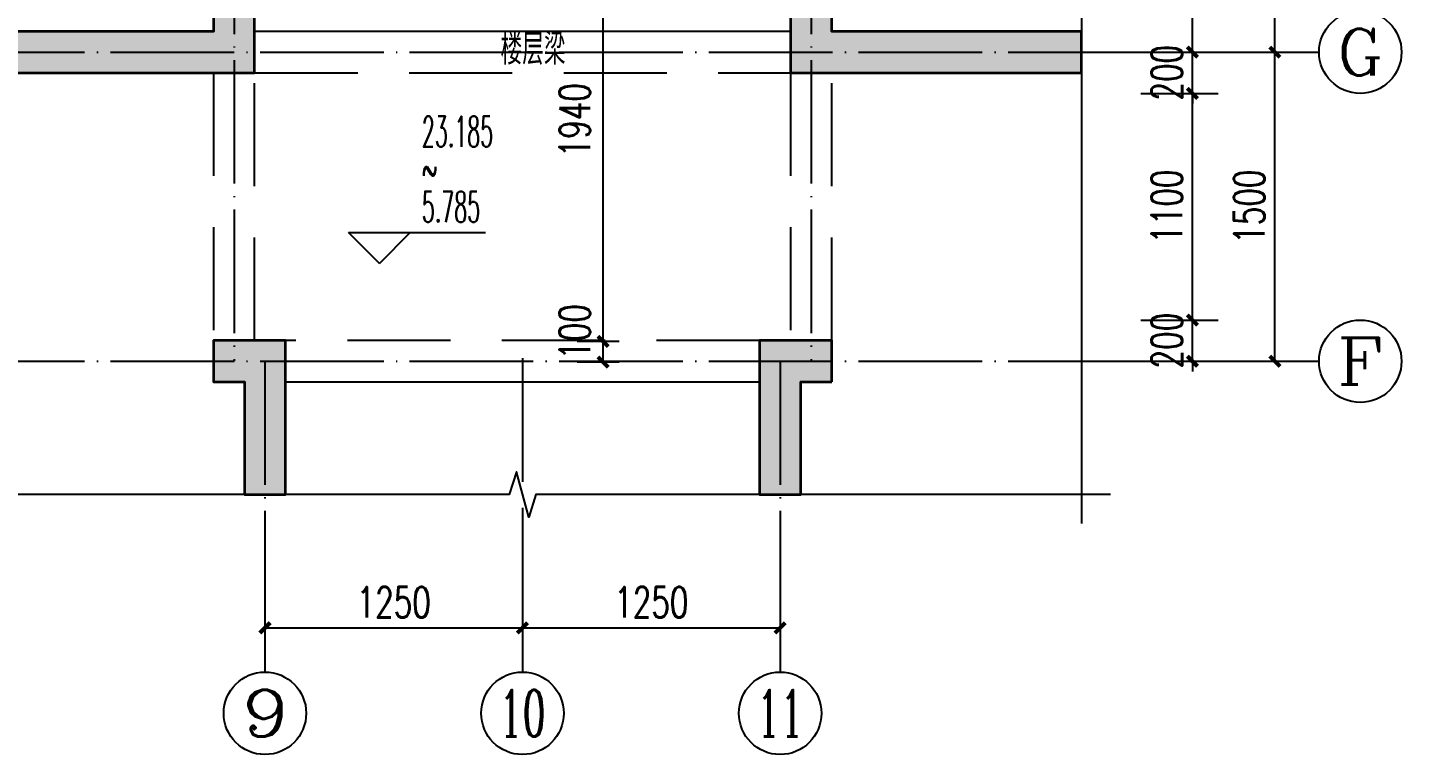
# Model space of a CAD drawing. Extents: x 393367 to 3005760, y 4998 to 826018.
# Drawn here: x 2802680 to 2809347, y 525919 to 529447 of the extents above; entities that cross this region are included whole.
import ezdxf
from ezdxf.enums import TextEntityAlignment as Align

# ---------------------------------------------------------------- set-up
doc = ezdxf.new("R2010")
doc.units = 0
doc.header["$LTSCALE"] = 1000
doc.linetypes.add('DASHED', pattern=[0.75, 0.5, -0.25])
doc.linetypes.add('DOTE', pattern=[2.42, 2, -0.2, 0.02, -0.2])
doc.layers.get('0').update_dxf_attribs({"linetype": 'CONTINUOUS'})
doc.layers.get('Defpoints').update_dxf_attribs({"linetype": 'CONTINUOUS'})
for name, color, linetype in [('AXIS', 3, 'CONTINUOUS'), ('AXIS_TEXT', 7, 'CONTINUOUS'), ('DIM_ELEV', 3, 'CONTINUOUS'), ('DOTE', 8, 'DOTE'), ('PUB_DIM', 3, 'CONTINUOUS'), ('PUB_TEXT', 7, 'CONTINUOUS'), ('S-梁', 4, 'DASHED'), ('S-梁实线', 4, 'CONTINUOUS'), ('S-砼墙', 150, 'CONTINUOUS'), ('S-砼墙填充', 251, 'CONTINUOUS'), ('TEXT', 7, 'CONTINUOUS'), ('THIN', 7, 'CONTINUOUS'), ('尺寸标注', 86, 'CONTINUOUS')]:
    doc.layers.add(name, color=color, linetype=linetype)
doc.styles.add('_TCH_AXIS', font='COMPLEX', dxfattribs={"bigfont": 'GBCBIG'})
doc.styles.add('_TCH_DIM', font='simplex.shx', dxfattribs={"width": 0.65, "bigfont": 'gbcbig.shx'})
doc.styles.add('_TCH_DIM_T3', font='SIMPLEX', dxfattribs={"width": 0.705882, "bigfont": 'GBCBIG'})
doc.styles.add('COMPLEX', font='COMPLEX')
doc.styles.add('TSSD_Rein', font='Tssdeng.shx', dxfattribs={"width": 0.7, "bigfont": 'hztxt.shx'})
doc.dimstyles.new('_TCH_ARCH&&50', dxfattribs={"dimtxt": 148.75, "dimasz": 50, "dimexe": 125, "dimexo": 150, "dimgap": 50, "dimtad": 1, "dimdec": 0, "dimzin": 0, "dimdsep": 46, "dimtxsty": '_TCH_DIM_T3', "dimblk": 'ARCHTICK', "dimcen": 0.09, "dimclrt": 4, "dimazin": 2, "dimtfac": 1, "dimtdec": 0, "dimtix": 1, "dimtmove": 2, "dimatfit": 3, "dimfxl": 1, "dimtolj": 1, "dimtzin": 0, "dimarcsym": 0})

# ---------------------------------------------------------------- blocks, each defined once
blk = doc.blocks.new('_axiso')
blk.add_circle((0, 0), 0.5)
at = {"layer": 'AXIS_TEXT', "style": 'COMPLEX', "width": 1.041667}
blk.add_attdef('A', text='', height=0.56, dxfattribs=at).set_placement((-0.25, -0.28), (0.25, -0.28), align=Align.FIT)
blk = doc.blocks.new('_ArchTick')
at = {"color": 0, "linetype": 'ByBlock', "const_width": 0.4}
blk.add_lwpolyline([(-0.5, -0.5), (0.5, 0.5)], dxfattribs=at)
blk = doc.blocks.new('*D2197')
at = {"layer": 'Defpoints', "color": 0, "transparency": 16777216}
for p in [(2807932.7, 528027), (2808332.7, 528027), (2807932.7, 527827)]:
    blk.add_point(p, dxfattribs=at)
at = {"layer": '尺寸标注', "color": 0, "lineweight": -2, "transparency": 16777216}
for p, q in [((2808082.7, 528027), (2808457.7, 528027)), ((2808332.7, 528027), (2808332.7, 528077)), ((2808332.7, 527827), (2808332.7, 528027)), ((2808082.7, 527827), (2808457.7, 527827)), ((2808332.7, 527827), (2808332.7, 527777))]:
    blk.add_line(p, q, dxfattribs=at)
at = {"layer": '尺寸标注', "color": 0, "lineweight": -2, "transparency": 16777216, "xscale": 50, "yscale": 50, "zscale": 50}
for p, rotation in [((2808332.7, 528027), 270), ((2808332.7, 527827), 90)]:
    blk.add_blockref('_ArchTick', p, dxfattribs=dict(at, rotation=rotation))
at = {"layer": '尺寸标注', "color": 4, "transparency": 16777216, "insert": (2808208.3, 527927), "char_height": 148.75, "attachment_point": 5, "rotation": 90, "style": '_TCH_DIM_T3'}
blk.add_mtext('\\A1;200', dxfattribs=at)
blk = doc.blocks.new('*D2198')
at = {"layer": 'Defpoints', "color": 0, "transparency": 16777216}
for p in [(2807932.7, 529127), (2808332.7, 529127), (2807932.7, 528027)]:
    blk.add_point(p, dxfattribs=at)
at = {"layer": '尺寸标注', "color": 0, "lineweight": -2, "transparency": 16777216}
for p, q in [((2808082.7, 529127), (2808457.7, 529127)), ((2808332.7, 528027), (2808332.7, 529127)), ((2808082.7, 528027), (2808457.7, 528027))]:
    blk.add_line(p, q, dxfattribs=at)
at = {"layer": '尺寸标注', "color": 0, "lineweight": -2, "transparency": 16777216, "xscale": 50, "yscale": 50, "zscale": 50}
for p, rotation in [((2808332.7, 529127), 90), ((2808332.7, 528027), 270)]:
    blk.add_blockref('_ArchTick', p, dxfattribs=dict(at, rotation=rotation))
at = {"layer": '尺寸标注', "color": 4, "transparency": 16777216, "insert": (2808208.3, 528577), "char_height": 148.75, "attachment_point": 5, "rotation": 90, "style": '_TCH_DIM_T3'}
blk.add_mtext('\\A1;1100', dxfattribs=at)
blk = doc.blocks.new('*D2199')
at = {"layer": 'Defpoints', "color": 0, "transparency": 16777216}
for p in [(2807932.7, 529327), (2808332.7, 529327), (2807932.7, 529127)]:
    blk.add_point(p, dxfattribs=at)
at = {"layer": '尺寸标注', "color": 0, "lineweight": -2, "transparency": 16777216}
for p, q in [((2808332.7, 529327), (2808332.7, 529377)), ((2808082.7, 529327), (2808457.7, 529327)), ((2808332.7, 529127), (2808332.7, 529327)), ((2808082.7, 529127), (2808457.7, 529127)), ((2808332.7, 529127), (2808332.7, 529077))]:
    blk.add_line(p, q, dxfattribs=at)
at = {"layer": '尺寸标注', "color": 0, "lineweight": -2, "transparency": 16777216, "xscale": 50, "yscale": 50, "zscale": 50}
for p, rotation in [((2808332.7, 529327), 270), ((2808332.7, 529127), 90)]:
    blk.add_blockref('_ArchTick', p, dxfattribs=dict(at, rotation=rotation))
at = {"layer": '尺寸标注', "color": 4, "transparency": 16777216, "insert": (2808208.3, 529227), "char_height": 148.75, "attachment_point": 5, "rotation": 90, "style": '_TCH_DIM_T3'}
blk.add_mtext('\\A1;200', dxfattribs=at)
blk = doc.blocks.new('*D2200')
at = {"layer": 'Defpoints', "color": 0, "transparency": 16777216}
for p in [(2807932.7, 531927), (2808332.7, 531927), (2807932.7, 529327)]:
    blk.add_point(p, dxfattribs=at)
at = {"layer": '尺寸标注', "color": 0, "lineweight": -2, "transparency": 16777216}
for p, q in [((2808082.7, 531927), (2808457.7, 531927)), ((2808332.7, 529327), (2808332.7, 531927)), ((2808082.7, 529327), (2808457.7, 529327))]:
    blk.add_line(p, q, dxfattribs=at)
at = {"layer": '尺寸标注', "color": 0, "lineweight": -2, "transparency": 16777216, "xscale": 50, "yscale": 50, "zscale": 50}
for p, rotation in [((2808332.7, 531927), 90), ((2808332.7, 529327), 270)]:
    blk.add_blockref('_ArchTick', p, dxfattribs=dict(at, rotation=rotation))
at = {"layer": '尺寸标注', "color": 4, "transparency": 16777216, "insert": (2808208.3, 530627), "char_height": 148.75, "attachment_point": 5, "rotation": 90, "style": '_TCH_DIM_T3'}
blk.add_mtext('\\A1;2600', dxfattribs=at)
blk = doc.blocks.new('*D2202')
at = {"layer": 'Defpoints', "color": 0, "transparency": 16777216}
for p in [(2807932.7, 529327), (2808732.7, 529327), (2807932.7, 527827)]:
    blk.add_point(p, dxfattribs=at)
at = {"layer": 'PUB_DIM', "color": 0, "lineweight": -2, "transparency": 16777216}
for p, q in [((2808082.7, 529327), (2808857.7, 529327)), ((2808732.7, 527827), (2808732.7, 529327)), ((2808082.7, 527827), (2808857.7, 527827))]:
    blk.add_line(p, q, dxfattribs=at)
at = {"layer": 'PUB_DIM', "color": 0, "lineweight": -2, "transparency": 16777216, "xscale": 50, "yscale": 50, "zscale": 50}
for p, rotation in [((2808732.7, 529327), 90), ((2808732.7, 527827), 270)]:
    blk.add_blockref('_ArchTick', p, dxfattribs=dict(at, rotation=rotation))
at = {"layer": 'PUB_DIM', "color": 4, "transparency": 16777216, "insert": (2808608.3, 528577), "char_height": 148.75, "attachment_point": 5, "rotation": 90, "style": '_TCH_DIM_T3'}
blk.add_mtext('\\A1;1500', dxfattribs=at)
blk = doc.blocks.new('*D2203')
at = {"layer": 'Defpoints', "color": 0, "transparency": 16777216}
for p in [(2807932.7, 531927), (2808732.7, 531927), (2807932.7, 529327)]:
    blk.add_point(p, dxfattribs=at)
at = {"layer": 'PUB_DIM', "color": 0, "lineweight": -2, "transparency": 16777216}
for p, q in [((2808082.7, 531927), (2808857.7, 531927)), ((2808732.7, 529327), (2808732.7, 531927)), ((2808082.7, 529327), (2808857.7, 529327))]:
    blk.add_line(p, q, dxfattribs=at)
at = {"layer": 'PUB_DIM', "color": 0, "lineweight": -2, "transparency": 16777216, "xscale": 50, "yscale": 50, "zscale": 50}
for p, rotation in [((2808732.7, 531927), 90), ((2808732.7, 529327), 270)]:
    blk.add_blockref('_ArchTick', p, dxfattribs=dict(at, rotation=rotation))
at = {"layer": 'PUB_DIM', "color": 4, "transparency": 16777216, "insert": (2808608.3, 530627), "char_height": 148.75, "attachment_point": 5, "rotation": 90, "style": '_TCH_DIM_T3'}
blk.add_mtext('\\A1;2600', dxfattribs=at)
blk = doc.blocks.new('*D2229')
at = {"layer": 'Defpoints', "color": 0, "transparency": 16777216}
for p in [(2805472.5, 529863.2), (2805701, 529863.2), (2805701, 527923.2)]:
    blk.add_point(p, dxfattribs=at)
at = {"layer": '尺寸标注', "color": 0, "lineweight": -2, "transparency": 16777216}
for p, q in [((2805551, 529863.2), (2805347.5, 529863.2)), ((2805472.5, 527923.2), (2805472.5, 529863.2)), ((2805551, 527923.2), (2805347.5, 527923.2))]:
    blk.add_line(p, q, dxfattribs=at)
at = {"layer": '尺寸标注', "color": 0, "lineweight": -2, "transparency": 16777216, "xscale": 50, "yscale": 50, "zscale": 50}
for p, rotation in [((2805472.5, 529863.2), 90), ((2805472.5, 527923.2), 270)]:
    blk.add_blockref('_ArchTick', p, dxfattribs=dict(at, rotation=rotation))
at = {"layer": '尺寸标注', "color": 4, "transparency": 16777216, "insert": (2805335, 528996.4), "char_height": 148.75, "attachment_point": 5, "rotation": 90, "style": '_TCH_DIM_T3'}
blk.add_mtext('\\A1;1940', dxfattribs=at)
blk = doc.blocks.new('*D2230')
at = {"layer": 'Defpoints', "color": 0, "transparency": 16777216}
for p in [(2805472.5, 527923.2), (2805701, 527923.2), (2805701, 527823.2)]:
    blk.add_point(p, dxfattribs=at)
at = {"layer": '尺寸标注', "color": 0, "lineweight": -2, "transparency": 16777216}
for p, q in [((2805551, 527923.2), (2805347.5, 527923.2)), ((2805472.5, 527823.2), (2805472.5, 527923.2)), ((2805551, 527823.2), (2805347.5, 527823.2))]:
    blk.add_line(p, q, dxfattribs=at)
at = {"layer": '尺寸标注', "color": 0, "lineweight": -2, "transparency": 16777216, "xscale": 50, "yscale": 50, "zscale": 50}
for p, rotation in [((2805472.5, 527923.2), 90), ((2805472.5, 527823.2), 270)]:
    blk.add_blockref('_ArchTick', p, dxfattribs=dict(at, rotation=rotation))
at = {"layer": '尺寸标注', "color": 4, "transparency": 16777216, "insert": (2805335, 527969.1), "char_height": 148.75, "attachment_point": 5, "rotation": 90, "style": '_TCH_DIM_T3'}
blk.add_mtext('\\A1;100', dxfattribs=at)
blk = doc.blocks.new('*D2234')
at = {"layer": 'Defpoints', "color": 0, "transparency": 16777216}
for p in [(2803832, 526942.2), (2805081.6, 526942.2), (2805081.6, 526533.2)]:
    blk.add_point(p, dxfattribs=at)
at = {"layer": 'PUB_DIM', "color": 0, "lineweight": -2, "transparency": 16777216}
for p, q in [((2803832, 526792.2), (2803832, 526408.2)), ((2805081.6, 526792.2), (2805081.6, 526408.2)), ((2803832, 526533.2), (2805081.6, 526533.2))]:
    blk.add_line(p, q, dxfattribs=at)
at = {"layer": 'PUB_DIM', "color": 0, "lineweight": -2, "transparency": 16777216, "xscale": 50, "yscale": 50, "zscale": 50, "rotation": 180}
blk.add_blockref('_ArchTick', (2803832, 526533.2), dxfattribs=at)
at = {"layer": 'PUB_DIM', "color": 0, "lineweight": -2, "transparency": 16777216, "xscale": 50, "yscale": 50, "zscale": 50}
blk.add_blockref('_ArchTick', (2805081.6, 526533.2), dxfattribs=at)
at = {"layer": 'PUB_DIM', "color": 4, "transparency": 16777216, "insert": (2804456.8, 526657.5), "char_height": 148.75, "attachment_point": 5, "style": '_TCH_DIM_T3'}
blk.add_mtext('\\A1;1250', dxfattribs=at)
blk = doc.blocks.new('*D2235')
at = {"layer": 'Defpoints', "color": 0, "transparency": 16777216}
for p in [(2805081.6, 526942.2), (2806332, 526942.2), (2806332, 526533.2)]:
    blk.add_point(p, dxfattribs=at)
at = {"layer": 'PUB_DIM', "color": 0, "lineweight": -2, "transparency": 16777216}
for p, q in [((2805081.6, 526792.2), (2805081.6, 526408.2)), ((2806332, 526792.2), (2806332, 526408.2)), ((2805081.6, 526533.2), (2806332, 526533.2))]:
    blk.add_line(p, q, dxfattribs=at)
at = {"layer": 'PUB_DIM', "color": 0, "lineweight": -2, "transparency": 16777216, "xscale": 50, "yscale": 50, "zscale": 50, "rotation": 180}
blk.add_blockref('_ArchTick', (2805081.6, 526533.2), dxfattribs=at)
at = {"layer": 'PUB_DIM', "color": 0, "lineweight": -2, "transparency": 16777216, "xscale": 50, "yscale": 50, "zscale": 50}
blk.add_blockref('_ArchTick', (2806332, 526533.2), dxfattribs=at)
at = {"layer": 'PUB_DIM', "color": 4, "transparency": 16777216, "insert": (2805706.8, 526657.5), "char_height": 148.75, "attachment_point": 5, "style": '_TCH_DIM_T3'}
blk.add_mtext('\\A1;1250', dxfattribs=at)
blk = doc.blocks.new('A$C388434FB')
at = {"layer": 'S-砼墙填充'}
for points in [[(1353, 4786.9), (1353, 3486.9), (1553, 3486.9), (1553, 5186.9), (1353, 5186.9), (1353, 4986.9), (503, 4986.9), (503, 4786.9)], [(4353, 3486.8), (4353, 4786.8), (5203, 4786.9), (5203, 4986.9), (4353, 4986.8), (4353, 5186.9), (4153, 5186.9), (4153, 3486.8)], [(1552.9, 2186.9), (1552.9, 2786.9), (1352.9, 2786.9), (1352.9, 2386.9), (140, 2386.9), (140, 2186.9)], [(5566, 2186.9), (5566, 2386.9), (4353.1, 2386.9), (4353.1, 2786.9), (4153.1, 2786.9), (4153.1, 2186.9)], [(1702.9, 140), (1702.9, 886.9), (1352.9, 886.9), (1352.9, 686.9), (1502.9, 686.9), (1502.9, 140)], [(4353.1, 686.8), (4353.1, 886.8), (4003.1, 886.8), (4003.1, 140), (4203.1, 140), (4203.1, 686.8)]]:
    blk.add_hatch(color=142, dxfattribs=at).paths.add_polyline_path(points)
at = {"layer": 'S-梁'}
for p, q in [((753, 4986.9), (753, 6336.9)), ((753, 6336.9), (1353, 6336.9)), ((1353, 6336.9), (1353, 5186.9)), ((1553, 6336.9), (4153, 6336.9)), ((1553, 5186.9), (1553, 6336.9)), ((4153, 6336.9), (4153, 5186.9)), ((4353, 6336.9), (4953, 6336.9)), ((4353, 5186.9), (4353, 6336.9)), ((4953, 6336.9), (4953, 4986.9)), ((4153, 5106.8), (1553, 5106.9)), ((140, 4786.9), (503, 4786.9)), ((5203, 4786.9), (5566, 4786.9)), ((1353, 3486.9), (1352.9, 2786.9)), ((4353.1, 2786.9), (4353, 3486.9)), ((1352.9, 2186.9), (1352.9, 886.9)), ((1552.9, 886.9), (1552.9, 2186.9)), ((1552.9, 2186.9), (4153.1, 2186.9)), ((4153.1, 2186.9), (4153.1, 886.8)), ((4353.1, 886.8), (4353.1, 2186.9)), ((4003.1, 886.8), (1702.9, 886.9))]:
    blk.add_line(p, q, dxfattribs=at)
at = {"layer": 'S-梁实线'}
for p, q in [((553, 6536.9), (553, 4986.9)), ((1453, 6536.9), (553, 6536.9)), ((4253, 6536.9), (1453, 6536.9)), ((5153, 6536.9), (4253, 6536.9)), ((5153, 4986.9), (5153, 6536.9)), ((503, 4986.9), (140, 4986.9)), ((5566, 4986.9), (5203, 4986.9)), ((1553, 4906.9), (4153, 4906.8)), ((1552.9, 2786.9), (1553, 3486.9)), ((4153, 3486.8), (4153.1, 2786.9)), ((4153.1, 2386.9), (1552.9, 2386.9)), ((1702.9, 686.9), (4003.1, 686.8))]:
    blk.add_line(p, q, dxfattribs=at)
at = {"layer": 'S-砼墙', "color": 150, "lineweight": 35}
for points in [[(1353, 4786.9), (1353, 3486.9), (1553, 3486.9), (1553, 5186.9), (1353, 5186.9), (1353, 4986.9), (503, 4986.9), (503, 4786.9)], [(4353, 3486.8), (4353, 4786.8), (5203, 4786.9), (5203, 4986.9), (4353, 4986.8), (4353, 5186.9), (4153, 5186.9), (4153, 3486.8)], [(1552.9, 2186.9), (1552.9, 2786.9), (1352.9, 2786.9), (1352.9, 2386.9), (140, 2386.9), (140, 2186.9)], [(5566, 2186.9), (5566, 2386.9), (4353.1, 2386.9), (4353.1, 2786.9), (4153.1, 2786.9), (4153.1, 2186.9)], [(1702.9, 140), (1702.9, 886.9), (1352.9, 886.9), (1352.9, 686.9), (1502.9, 686.9), (1502.9, 140), (1702.9, 140), (1702.9, 140)], [(4353.1, 686.8), (4353.1, 886.8), (4003.1, 886.8), (4003.1, 140), (4003.1, 140), (4003.1, 140), (4203.1, 140), (4203.1, 686.8)]]:
    blk.add_lwpolyline(points, close=True, dxfattribs=at)
at = {"layer": 'THIN'}
for points in [[(140, 5126.9), (140, 2628.5), (250, 2593.5), (30, 2533.5), (140, 2498.5), (140, 0)], [(5566, 5126.9), (5566, 2628.5), (5676, 2593.5), (5456, 2533.5), (5566, 2498.5), (5566, 0)], [(5706, 140), (2918, 140), (2883, 30), (2823, 250), (2788, 140), (0, 140)]]:
    blk.add_lwpolyline(points, dxfattribs=at)

msp = doc.modelspace()

# ---------------------------------------------------------------- linework, layer by layer
at = {"layer": 'AXIS'}
for p, q in [((2807932.67957, 529326.99171), (2808947.28715, 529326.99171)), ((2807932.67957, 527826.99171), (2808947.28715, 527826.99171)), ((2803832.03275, 526942.23701), (2803832.03275, 526318.56036)), ((2805081.55154, 526942.23701), (2805081.55154, 526318.56036)), ((2806332.03274, 526942.23701), (2806332.03274, 526318.56036))]:
    msp.add_line(p, q, dxfattribs=at)
at = {"layer": 'DIM_ELEV', "color": 6}
for p, q in [((2804387.27554, 528301.97098), (2804237.27554, 528451.97098)), ((2804237.27554, 528451.97098), (2804902.19601, 528451.97098)), ((2804387.27554, 528301.97098), (2804537.27554, 528451.97098))]:
    msp.add_line(p, q, dxfattribs=at)
at = {"layer": 'DOTE', "linetype": 'DOTE', "ltscale": 0.3}
for p, q in [((2803682.03303, 533644.87682), (2803682.03303, 527826.99171)), ((2806482.03303, 533644.87682), (2806482.03303, 527826.99171)), ((2802356.07318, 529326.99171), (2807932.67957, 529326.99171)), ((2802356.07318, 527826.99171), (2807932.67957, 527826.99171)), ((2803832.03303, 527826.99171), (2803832.03303, 526942.23701)), ((2805082.03303, 527842.2335), (2805082.03303, 526942.23701)), ((2806332.03303, 527826.99171), (2806332.03303, 526942.23701))]:
    msp.add_line(p, q, dxfattribs=at)

# ---------------------------------------------------------------- block references
msp.add_blockref('A$C388434FB', (2802229.12349, 527040.14007))
at = {"layer": 'AXIS'}
ref = msp.add_blockref('_axiso', (2809147.28715, 529326.99171), dxfattribs=dict(at, xscale=400, yscale=400, zscale=400))
ref.add_attrib('A', 'G', dxfattribs={"layer": 'AXIS_TEXT', "height": 226.27417, "style": '_TCH_AXIS', "width": 1.166667}).set_placement((2809034.15007, 529213.85463), (2809260.42424, 529213.85463), align=Align.FIT)
ref = msp.add_blockref('_axiso', (2809147.28715, 527826.99171), dxfattribs=dict(at, xscale=400, yscale=400, zscale=400))
ref.add_attrib('A', 'F', dxfattribs={"layer": 'AXIS_TEXT', "height": 226.27417, "style": '_TCH_AXIS', "width": 1.3125}).set_placement((2809034.15007, 527713.85463), (2809260.42424, 527713.85463), align=Align.FIT)
ref = msp.add_blockref('_axiso', (2803832.03275, 526118.56036), dxfattribs=dict(at, xscale=400, yscale=400, zscale=400))
ref.add_attrib('A', '9', dxfattribs={"layer": 'AXIS_TEXT', "height": 226.27417, "style": '_TCH_AXIS', "width": 1.5}).set_placement((2803718.89567, 526005.42327), (2803945.16984, 526005.42327), align=Align.FIT)
ref = msp.add_blockref('_axiso', (2805081.55154, 526118.56036), dxfattribs=dict(at, xscale=400, yscale=400, zscale=400))
ref.add_attrib('A', '10', dxfattribs={"layer": 'AXIS_TEXT', "height": 226.27417, "style": '_TCH_AXIS', "width": 0.724138}).set_placement((2804968.41445, 526005.42327), (2805194.68862, 526005.42327), align=Align.FIT)
ref = msp.add_blockref('_axiso', (2806332.03274, 526118.56036), dxfattribs=dict(at, xscale=400, yscale=400, zscale=400))
ref.add_attrib('A', '11', dxfattribs={"layer": 'AXIS_TEXT', "height": 226.27417, "style": '_TCH_AXIS', "width": 0.875}).set_placement((2806218.89566, 526005.42327), (2806445.16983, 526005.42327), align=Align.FIT)

# ---------------------------------------------------------------- texts
at = {"layer": 'PUB_TEXT', "color": 6, "style": '_TCH_DIM', "width": 0.494118}
for s, p in [('23.185', (2804593.19601, 528867.29653)), ('~', (2804593.19601, 528684.6467)), ('5.785', (2804593.19601, 528502.02098))]:
    msp.add_text(s, height=148.75, dxfattribs=at).set_placement(p)
at = {"layer": 'TEXT', "color": 230, "style": 'TSSD_Rein', "width": 0.7}
msp.add_text('楼层梁', height=150, dxfattribs=at).set_placement((2805133.06329, 529266.39697), align=Align.CENTER)

# ---------------------------------------------------------------- dimensions: what is measured, and where the dimension line sits
at = {"layer": 'PUB_DIM'}
for p1, p2, distance, picture, middle in [((2807932.67957, 529326.99171), (2807932.67957, 531926.99172), -800, '*D2203', (2808608.30457, 530626.99172)), ((2807932.67957, 527826.99171), (2807932.67957, 529326.99171), -800, '*D2202', (2808608.30457, 528576.99171)), ((2803832.03275, 526942.23701), (2805081.55154, 526942.23701), -409.06908, '*D2234', (2804456.79214, 526657.54294)), ((2805081.55154, 526942.23701), (2806332.03274, 526942.23701), -409.06908, '*D2235', (2805706.79214, 526657.54294))]:
    dim = msp.add_aligned_dim(p1=p1, p2=p2, distance=distance, dimstyle='_TCH_ARCH&&50', dxfattribs=at)
    dim.commit()
    dim.dimension.update_dxf_attribs({"geometry": picture, "text_midpoint": middle})
at = {"layer": '尺寸标注', "color": 106}
for p1, p2, picture, middle in [((2807932.67957, 529326.99171), (2807932.67957, 531926.99172), '*D2200', (2808208.30457, 530626.99172)), ((2807932.67957, 529126.99171), (2807932.67957, 529326.99171), '*D2199', (2808208.30457, 529226.99171)), ((2807932.67957, 528026.99171), (2807932.67957, 529126.99171), '*D2198', (2808208.30457, 528576.99171)), ((2807932.67957, 527826.99171), (2807932.67957, 528026.99171), '*D2197', (2808208.30457, 527926.99171))]:
    dim = msp.add_aligned_dim(p1=p1, p2=p2, distance=-400, dimstyle='_TCH_ARCH&&50', dxfattribs=at)
    dim.commit()
    dim.dimension.update_dxf_attribs({"geometry": picture, "text_midpoint": middle})
for base, p1, p2, picture, middle in [((2805472.48715, 529863.2418), (2805700.9967, 527923.2418), (2805700.9967, 529863.2418), '*D2229', (2805334.98715, 528996.42937)), ((2805472.48715, 527923.2418), (2805700.9967, 527823.2418), (2805700.9967, 527923.2418), '*D2230', (2805334.98715, 527969.10636))]:
    dim = msp.add_linear_dim(base=base, p1=p1, p2=p2, angle=90, dimstyle='_TCH_ARCH&&50', dxfattribs=at)
    dim.commit()
    dim.dimension.update_dxf_attribs({"geometry": picture, "text_midpoint": middle, "dimtype": 161})

doc.saveas('drawing.dxf')
